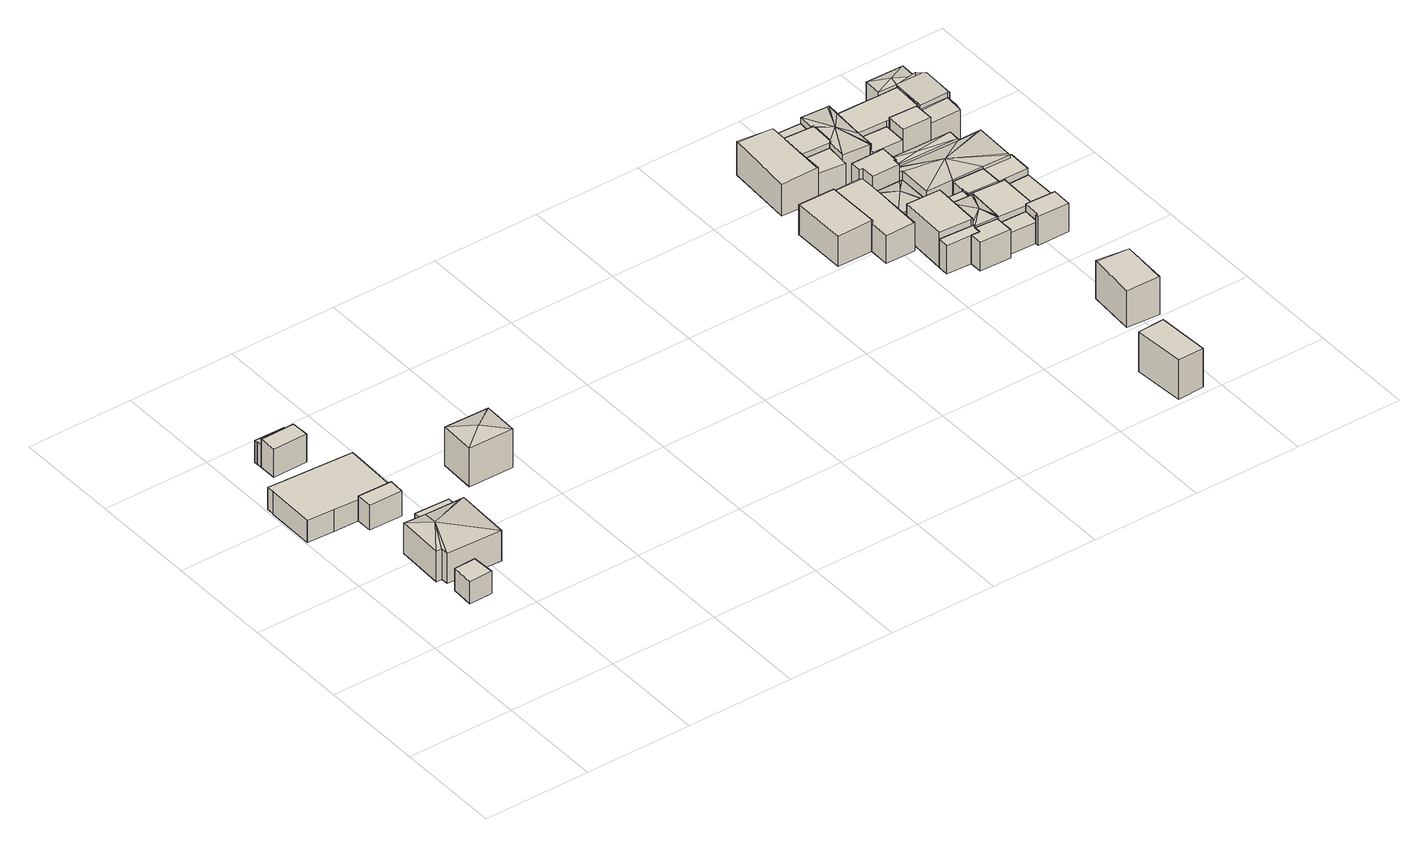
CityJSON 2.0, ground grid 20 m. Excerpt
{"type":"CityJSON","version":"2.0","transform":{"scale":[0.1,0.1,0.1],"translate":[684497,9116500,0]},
"CityObjects":{
"building1":{"type":"Building","attributes":{"Building Type":"Residential","Roof Shape":"flat","Roof Material":"Concrete Glazed Tile","Roof Material Code":"1","Roof Direction":"west","Building Height":4.43,"Roof Slope":9,"Footprint Area":17.49,"Solar PV Capacity Low":2.19,"Solar PV Capacity High":2.88,"Solar Annual Energy Low":3159,"Solar Annual Energy High":4163,"Suitable PV Area":13.08},"geometry":[{"type":"MultiSurface","lod":"2.2","boundaries":[[[0,1,2,3]],[[3,2,4,5]],[[2,1,6,4]],[[1,0,7,6]],[[0,3,5,7]],[[5,4,6,7]]]}]},
"building2":{"type":"Building","attributes":{"Building Type":"Residential","Roof Shape":"shed","Roof Material":"Concrete Glazed Tile","Roof Material Code":"1","Roof Direction":"west","Building Height":4.1,"Roof Slope":15,"Footprint Area":172.19,"Solar PV Capacity Low":21.56,"Solar PV Capacity High":28.32,"Solar Annual Energy Low":31087,"Solar Annual Energy High":40970,"Suitable PV Area":128.71},"geometry":[{"type":"MultiSurface","lod":"2.2","boundaries":[[[8,9,10,11,12,13,14,15,16]],[[16,15,17,18]],[[15,14,19,17]],[[14,13,20,19]],[[13,12,21,20]],[[12,11,22,21]],[[11,10,23,22]],[[10,9,24,23]],[[9,8,25,24]],[[8,16,18,25]],[[18,17,19,20,21,22,23,24,25]]]}]},
"building3":{"type":"Building","attributes":{"Building Type":"Residential","Roof Shape":"hip","Roof Material":"Concrete Glazed Tile","Roof Material Code":"1","Roof Direction":"west","Building Height":5.96,"Roof Slope":22.7,"Footprint Area":118.39,"Solar PV Capacity Low":14.82,"Solar PV Capacity High":19.47,"Solar Annual Energy Low":21374,"Solar Annual Energy High":28169,"Suitable PV Area":88.49},"geometry":[{"type":"MultiSurface","lod":"2.2","boundaries":[[[26,27,28,29,30,31,32,33]],[[33,32,34,35]],[[32,31,36,34]],[[31,30,37,36]],[[30,29,38,37]],[[29,28,39,38]],[[28,27,40,39]],[[27,26,41,40]],[[26,33,35,41]],[[35,34,42]],[[34,36,42]],[[36,37,42]],[[37,38,42]],[[38,39,42]],[[39,40,42]],[[40,41,42]],[[41,35,42]]]}]},
"building4":{"type":"Building","attributes":{"Building Type":"Residential","Roof Shape":"gable","Roof Material":"Concrete Glazed Tile","Roof Material Code":"1","Roof Direction":"west","Building Height":4.9,"Roof Slope":25.2,"Footprint Area":18.58,"Solar PV Capacity Low":2.33,"Solar PV Capacity High":3.05,"Solar Annual Energy Low":3354,"Solar Annual Energy High":4420,"Suitable PV Area":13.89},"geometry":[{"type":"MultiSurface","lod":"2.2","boundaries":[[[15,14,43,44]],[[44,43,45,46]],[[43,14,47,45]],[[14,15,48,47]],[[15,44,46,48]],[[46,45,47,48]]]}]},
"building5":{"type":"Building","attributes":{"Building Type":"Residential","Roof Shape":"shed","Roof Material":"Concrete Glazed Tile","Roof Material Code":"1","Roof Direction":"west","Building Height":5.55,"Roof Slope":11.1,"Footprint Area":21.14,"Solar PV Capacity Low":2.65,"Solar PV Capacity High":3.48,"Solar Annual Energy Low":3818,"Solar Annual Energy High":5031,"Suitable PV Area":15.81},"geometry":[{"type":"MultiSurface","lod":"2.2","boundaries":[[[49,50,51,52,53]],[[53,52,54,55]],[[52,51,56,54]],[[51,50,57,56]],[[50,49,58,57]],[[49,53,55,58]],[[55,54,56,57,58]]]}]},
"building6":{"type":"Building","attributes":{"Building Type":"Residential","Roof Shape":"shed","Roof Material":"Concrete Glazed Tile","Roof Material Code":"1","Roof Direction":"west","Building Height":4.36,"Roof Slope":17.1,"Footprint Area":8.48,"Solar PV Capacity Low":1.06,"Solar PV Capacity High":1.4,"Solar Annual Energy Low":1532,"Solar Annual Energy High":2019,"Suitable PV Area":6.34},"geometry":[{"type":"MultiSurface","lod":"2.2","boundaries":[[[59,60,61,50,49,62]],[[62,49,63,64]],[[49,50,65,63]],[[50,61,66,65]],[[61,60,67,66]],[[60,59,68,67]],[[59,62,64,68]],[[64,63,65,66,67,68]]]}]},
"building7":{"type":"Building","attributes":{"Building Type":"Residential","Roof Shape":"flat","Roof Material":"Concrete Glazed Tile","Roof Material Code":"1","Roof Direction":"west","Building Height":4.32,"Roof Slope":11.1,"Footprint Area":18.99,"Solar PV Capacity Low":2.38,"Solar PV Capacity High":3.12,"Solar Annual Energy Low":3429,"Solar Annual Energy High":4519,"Suitable PV Area":14.2},"geometry":[{"type":"MultiSurface","lod":"2.2","boundaries":[[[69,27,26,70]],[[70,26,71,72]],[[26,27,73,71]],[[27,69,74,73]],[[69,70,72,74]],[[72,71,73,74]]]}]},
"building8":{"type":"Building","attributes":{"Building Type":"Residential","Roof Shape":"hip","Roof Material":"Concrete Glazed Tile","Roof Material Code":"1","Roof Direction":"west","Building Height":7.64,"Roof Slope":28.4,"Footprint Area":57.03,"Solar PV Capacity Low":7.14,"Solar PV Capacity High":9.38,"Solar Annual Energy Low":10296,"Solar Annual Energy High":13569,"Suitable PV Area":42.63},"geometry":[{"type":"MultiSurface","lod":"2.2","boundaries":[[[75,76,77,78]],[[78,77,79,80]],[[77,76,81,79]],[[76,75,82,81]],[[75,78,80,82]],[[80,79,83]],[[79,81,83]],[[81,82,83]],[[82,80,83]]]}]},
"building9":{"type":"Building","attributes":{"Building Type":"Residential","Roof Shape":"gable","Roof Material":"Clay Tile Shingle","Roof Material Code":"3","Roof Direction":"west","Building Height":6.01,"Roof Slope":28.5,"Footprint Area":69.35,"Solar PV Capacity Low":8.68,"Solar PV Capacity High":11.4,"Solar Annual Energy Low":12521,"Solar Annual Energy High":16502,"Suitable PV Area":51.84},"geometry":[{"type":"MultiSurface","lod":"2.2","boundaries":[[[84,85,86,87,88]],[[88,87,89,90]],[[87,86,91,89]],[[86,85,92,91]],[[85,84,93,92]],[[84,88,90,93]],[[90,89,91,92,93]]]}]},
"building10":{"type":"Building","attributes":{"Building Type":"Residential","Roof Shape":"shed","Roof Material":"Clay Tile Shingle","Roof Material Code":"3","Roof Direction":"west","Building Height":7.74,"Roof Slope":14.3,"Footprint Area":49.06,"Solar PV Capacity Low":6.14,"Solar PV Capacity High":8.07,"Solar Annual Energy Low":8857,"Solar Annual Energy High":11673,"Suitable PV Area":36.67},"geometry":[{"type":"MultiSurface","lod":"2.2","boundaries":[[[94,95,96,97]],[[97,96,98,99]],[[96,95,100,98]],[[95,94,101,100]],[[94,97,99,101]],[[99,98,100,101]]]}]},
"building11":{"type":"Building","attributes":{"Building Type":"Residential","Roof Shape":"gable","Roof Material":"Concrete Glazed Tile","Roof Material Code":"1","Roof Direction":"west","Building Height":5.5,"Roof Slope":27.1,"Footprint Area":78.36,"Solar PV Capacity Low":9.81,"Solar PV Capacity High":12.89,"Solar Annual Energy Low":14147,"Solar Annual Energy High":18645,"Suitable PV Area":58.57},"geometry":[{"type":"MultiSurface","lod":"2.2","boundaries":[[[102,87,86,85,103,104,105,106,107,108,109]],[[109,108,110,111]],[[108,107,112,110]],[[107,106,113,112]],[[106,105,114,113]],[[105,104,115,114]],[[104,103,116,115]],[[103,85,117,116]],[[85,86,118,117]],[[86,87,119,118]],[[87,102,120,119]],[[102,109,111,120]],[[111,110,112,113,114,115,116,117,118,119,120]]]}]},
"building12":{"type":"Building","attributes":{"Building Type":"Residential","Roof Shape":"gable","Roof Material":"Concrete Glazed Tile","Roof Material Code":"1","Roof Direction":"west","Building Height":6.32,"Roof Slope":29.8,"Footprint Area":87.62,"Solar PV Capacity Low":10.97,"Solar PV Capacity High":14.41,"Solar Annual Energy Low":15820,"Solar Annual Energy High":20849,"Suitable PV Area":65.5},"geometry":[{"type":"MultiSurface","lod":"2.2","boundaries":[[[121,122,123,124,125,126,127,128,129]],[[129,128,130,131]],[[128,127,132,130]],[[127,126,133,132]],[[126,125,134,133]],[[125,124,135,134]],[[124,123,136,135]],[[123,122,137,136]],[[122,121,138,137]],[[121,129,131,138]],[[131,130,132,133,134,135,136,137,138]]]}]},
"building13":{"type":"Building","attributes":{"Building Type":"Residential","Roof Shape":"flat","Roof Material":"Concrete Glazed Tile","Roof Material Code":"1","Roof Direction":"west","Building Height":5.55,"Roof Slope":8,"Footprint Area":13.12,"Solar PV Capacity Low":1.64,"Solar PV Capacity High":2.16,"Solar Annual Energy Low":2368,"Solar Annual Energy High":3121,"Suitable PV Area":9.81},"geometry":[{"type":"MultiSurface","lod":"2.2","boundaries":[[[139,140,141,142,143,144,145]],[[145,144,146,147]],[[144,143,148,146]],[[143,142,149,148]],[[142,141,150,149]],[[141,140,151,150]],[[140,139,152,151]],[[139,145,147,152]],[[147,146,148,149,150,151,152]]]}]},
"building14":{"type":"Building","attributes":{"Building Type":"Residential","Roof Shape":"flat","Roof Material":"Clay Tile Shingle","Roof Material Code":"3","Roof Direction":"west","Building Height":6.93,"Roof Slope":11.1,"Footprint Area":57.65,"Solar PV Capacity Low":7.22,"Solar PV Capacity High":9.48,"Solar Annual Energy Low":10409,"Solar Annual Energy High":13718,"Suitable PV Area":43.09},"geometry":[{"type":"MultiSurface","lod":"2.2","boundaries":[[[153,144,143,142,154,155,156]],[[156,155,157,158]],[[155,154,159,157]],[[154,142,160,159]],[[142,143,161,160]],[[143,144,162,161]],[[144,153,163,162]],[[153,156,158,163]],[[158,157,159,160,161,162,163]]]}]},
"building15":{"type":"Building","attributes":{"Building Type":"Residential","Roof Shape":"shed","Roof Material":"Concrete Glazed Tile","Roof Material Code":"1","Roof Direction":"west","Building Height":5.4,"Roof Slope":11.6,"Footprint Area":23.47,"Solar PV Capacity Low":2.94,"Solar PV Capacity High":3.86,"Solar Annual Energy Low":4237,"Solar Annual Energy High":5585,"Suitable PV Area":17.54},"geometry":[{"type":"MultiSurface","lod":"2.2","boundaries":[[[164,165,166,122,167]],[[167,122,168,169]],[[122,166,170,168]],[[166,165,171,170]],[[165,164,172,171]],[[164,167,169,172]],[[169,168,170,171,172]]]}]},
"building16":{"type":"Building","attributes":{"Building Type":"Residential","Roof Shape":"shed","Roof Material":"Concrete Glazed Tile","Roof Material Code":"1","Roof Direction":"west","Building Height":5.62,"Roof Slope":11.8,"Footprint Area":19.3,"Solar PV Capacity Low":2.42,"Solar PV Capacity High":3.17,"Solar Annual Energy Low":3484,"Solar Annual Energy High":4592,"Suitable PV Area":14.43},"geometry":[{"type":"MultiSurface","lod":"2.2","boundaries":[[[173,174,141,140,139,175,176]],[[176,175,177,178]],[[175,139,179,177]],[[139,140,180,179]],[[140,141,181,180]],[[141,174,182,181]],[[174,173,183,182]],[[173,176,178,183]],[[178,177,179,180,181,182,183]]]}]},
"building17":{"type":"Building","attributes":{"Building Type":"Residential","Roof Shape":"hip","Roof Material":"Concrete Glazed Tile","Roof Material Code":"1","Roof Direction":"west","Building Height":4.32,"Roof Slope":22.3,"Footprint Area":40.69,"Solar PV Capacity Low":5.1,"Solar PV Capacity High":6.69,"Solar Annual Energy Low":7347,"Solar Annual Energy High":9683,"Suitable PV Area":30.42},"geometry":[{"type":"MultiSurface","lod":"2.2","boundaries":[[[184,108,107,106,185,186,187]],[[187,186,188,189]],[[186,185,190,188]],[[185,106,191,190]],[[106,107,192,191]],[[107,108,193,192]],[[108,184,194,193]],[[184,187,189,194]],[[189,188,195]],[[188,190,195]],[[190,191,195]],[[191,192,195]],[[192,193,195]],[[193,194,195]],[[194,189,195]]]}]},
"building18":{"type":"Building","attributes":{"Building Type":"Residential","Roof Shape":"shed","Roof Material":"Concrete Glazed Tile","Roof Material Code":"1","Roof Direction":"west","Building Height":6.35,"Roof Slope":17.6,"Footprint Area":28.68,"Solar PV Capacity Low":3.59,"Solar PV Capacity High":4.72,"Solar Annual Energy Low":5179,"Solar Annual Energy High":6825,"Suitable PV Area":21.44},"geometry":[{"type":"MultiSurface","lod":"2.2","boundaries":[[[196,126,125,124,123,166,165,197,198]],[[198,197,199,200]],[[197,165,201,199]],[[165,166,202,201]],[[166,123,136,202]],[[123,124,135,136]],[[124,125,203,135]],[[125,126,204,203]],[[126,196,205,204]],[[196,198,200,205]],[[200,199,201,202,136,135,203,204,205]]]}]},
"building19":{"type":"Building","attributes":{"Building Type":"Residential","Roof Shape":"flat","Roof Material":"Concrete Glazed Tile","Roof Material Code":"1","Roof Direction":"west","Building Height":7.61,"Roof Slope":6.2,"Footprint Area":27.18,"Solar PV Capacity Low":3.4,"Solar PV Capacity High":4.47,"Solar Annual Energy Low":4907,"Solar Annual Energy High":6467,"Suitable PV Area":20.32},"geometry":[{"type":"MultiSurface","lod":"2.2","boundaries":[[[206,102,109,108,184,207,208,209,210,211]],[[211,210,212,213]],[[210,209,214,212]],[[209,208,215,214]],[[208,207,216,215]],[[207,184,217,216]],[[184,108,218,217]],[[108,109,219,218]],[[109,102,220,219]],[[102,206,221,220]],[[206,211,213,221]],[[213,212,214,215,216,217,218,219,220,221]]]}]},
"building20":{"type":"Building","attributes":{"Building Type":"Residential","Roof Shape":"shed","Roof Material":"Concrete Glazed Tile","Roof Material Code":"1","Roof Direction":"west","Building Height":5.27,"Roof Slope":10.6,"Footprint Area":14.7,"Solar PV Capacity Low":1.84,"Solar PV Capacity High":2.42,"Solar Annual Energy Low":2654,"Solar Annual Energy High":3498,"Suitable PV Area":10.99},"geometry":[{"type":"MultiSurface","lod":"2.2","boundaries":[[[127,126,196,222]],[[222,196,223,224]],[[196,126,225,223]],[[126,127,226,225]],[[127,222,224,226]],[[224,223,225,226]]]}]},
"building21":{"type":"Building","attributes":{"Building Type":"Residential","Roof Shape":"hip","Roof Material":"Concrete Glazed Tile","Roof Material Code":"1","Roof Direction":"west","Building Height":6.03,"Roof Slope":29.2,"Footprint Area":30.53,"Solar PV Capacity Low":3.82,"Solar PV Capacity High":5.02,"Solar Annual Energy Low":5511,"Solar Annual Energy High":7263,"Suitable PV Area":22.82},"geometry":[{"type":"MultiSurface","lod":"2.2","boundaries":[[[227,154,142,141,174,228,229,230]],[[230,229,231,232]],[[229,228,233,231]],[[228,174,234,233]],[[174,141,235,234]],[[141,142,236,235]],[[142,154,237,236]],[[154,227,238,237]],[[227,230,232,238]],[[232,231,239]],[[231,233,239]],[[233,234,239]],[[234,235,239]],[[235,236,239]],[[236,237,239]],[[237,238,239]],[[238,232,239]]]}]},
"building22":{"type":"Building","attributes":{"Building Type":"Residential","Roof Shape":"gable","Roof Material":"Clay Tile Shingle","Roof Material Code":"3","Roof Direction":"west","Building Height":7.31,"Roof Slope":29.7,"Footprint Area":54.92,"Solar PV Capacity Low":6.88,"Solar PV Capacity High":9.03,"Solar Annual Energy Low":9915,"Solar Annual Energy High":13068,"Suitable PV Area":41.05},"geometry":[{"type":"MultiSurface","lod":"2.2","boundaries":[[[240,241,242,243]],[[243,242,244,245]],[[242,241,246,244]],[[241,240,247,246]],[[240,243,245,247]],[[245,244,246,247]]]}]},
"building23":{"type":"Building","attributes":{"Building Type":"Residential","Roof Shape":"gable","Roof Material":"Concrete Glazed Tile","Roof Material Code":"1","Roof Direction":"west","Building Height":5.16,"Roof Slope":31.3,"Footprint Area":9.3,"Solar PV Capacity Low":1.16,"Solar PV Capacity High":1.53,"Solar Annual Energy Low":1679,"Solar Annual Energy High":2212,"Suitable PV Area":6.95},"geometry":[{"type":"MultiSurface","lod":"2.2","boundaries":[[[155,154,227,248,249,250]],[[250,249,251,252]],[[249,248,253,251]],[[248,227,254,253]],[[227,154,255,254]],[[154,155,256,255]],[[155,250,252,256]],[[252,251,253,254,255,256]]]}]},
"building24":{"type":"Building","attributes":{"Building Type":"Residential","Roof Shape":"hip","Roof Material":"Concrete Glazed Tile","Roof Material Code":"1","Roof Direction":"west","Building Height":6.48,"Roof Slope":24.1,"Footprint Area":60.34,"Solar PV Capacity Low":7.56,"Solar PV Capacity High":9.92,"Solar Annual Energy Low":10895,"Solar Annual Energy High":14358,"Suitable PV Area":45.11},"geometry":[{"type":"MultiSurface","lod":"2.2","boundaries":[[[257,222,196,198,197,165,164,258,259,260,261,262]],[[262,261,263,264]],[[261,260,265,263]],[[260,259,266,265]],[[259,258,267,266]],[[258,164,268,267]],[[164,165,269,268]],[[165,197,270,269]],[[197,198,271,270]],[[198,196,272,271]],[[196,222,273,272]],[[222,257,274,273]],[[257,262,264,274]],[[264,263,275]],[[263,265,275]],[[265,266,275]],[[266,267,275]],[[267,268,275]],[[268,269,275]],[[269,270,275]],[[270,271,275]],[[271,272,275]],[[272,273,275]],[[273,274,275]],[[274,264,275]]]}]},
"building25":{"type":"Building","attributes":{"Building Type":"Residential","Roof Shape":"flat","Roof Material":"Concrete Glazed Tile","Roof Material Code":"1","Roof Direction":"west","Building Height":4.23,"Roof Slope":9.8,"Footprint Area":18.12,"Solar PV Capacity Low":2.27,"Solar PV Capacity High":2.98,"Solar Annual Energy Low":3272,"Solar Annual Energy High":4312,"Suitable PV Area":13.55},"geometry":[{"type":"MultiSurface","lod":"2.2","boundaries":[[[276,229,228,174,173,277,278]],[[278,277,279,280]],[[277,173,281,279]],[[173,174,282,281]],[[174,228,283,282]],[[228,229,284,283]],[[229,276,285,284]],[[276,278,280,285]],[[280,279,281,282,283,284,285]]]}]},
"building26":{"type":"Building","attributes":{"Building Type":"Residential","Roof Shape":"shed","Roof Material":"Concrete Glazed Tile","Roof Material Code":"1","Roof Direction":"west","Building Height":5.27,"Roof Slope":17.7,"Footprint Area":50.96,"Solar PV Capacity Low":6.38,"Solar PV Capacity High":8.38,"Solar Annual Energy Low":9200,"Solar Annual Energy High":12125,"Suitable PV Area":38.09},"geometry":[{"type":"MultiSurface","lod":"2.2","boundaries":[[[286,248,227,230,229,276,287,288,289]],[[289,288,290,291]],[[288,287,292,290]],[[287,276,293,292]],[[276,229,294,293]],[[229,230,295,294]],[[230,227,296,295]],[[227,248,297,296]],[[248,286,298,297]],[[286,289,291,298]],[[291,290,292,293,294,295,296,297,298]]]}]},
"building27":{"type":"Building","attributes":{"Building Type":"Residential","Roof Shape":"shed","Roof Material":"Concrete Glazed Tile","Roof Material Code":"1","Roof Direction":"west","Building Height":5.56,"Roof Slope":18.8,"Footprint Area":23.1,"Solar PV Capacity Low":2.89,"Solar PV Capacity High":3.8,"Solar Annual Energy Low":4170,"Solar Annual Energy High":5496,"Suitable PV Area":17.27},"geometry":[{"type":"MultiSurface","lod":"2.2","boundaries":[[[249,250,248,286,299,300]],[[300,299,301,302]],[[299,286,303,301]],[[286,248,304,303]],[[248,250,305,304]],[[250,249,306,305]],[[249,300,302,306]],[[302,301,303,304,305,306]]]}]},
"building28":{"type":"Building","attributes":{"Building Type":"Residential","Roof Shape":"shed","Roof Material":"Concrete Glazed Tile","Roof Material Code":"1","Roof Direction":"west","Building Height":5.26,"Roof Slope":19.2,"Footprint Area":24.16,"Solar PV Capacity Low":3.02,"Solar PV Capacity High":3.97,"Solar Annual Energy Low":4362,"Solar Annual Energy High":5748,"Suitable PV Area":18.06},"geometry":[{"type":"MultiSurface","lod":"2.2","boundaries":[[[307,260,259,258,308,309]],[[309,308,310,311]],[[308,258,312,310]],[[258,259,313,312]],[[259,260,314,313]],[[260,307,315,314]],[[307,309,311,315]],[[311,310,312,313,314,315]]]}]},
"building29":{"type":"Building","attributes":{"Building Type":"Residential","Roof Shape":"hip","Roof Material":"Concrete Glazed Tile","Roof Material Code":"1","Roof Direction":"west","Building Height":6.42,"Roof Slope":29.9,"Footprint Area":24.72,"Solar PV Capacity Low":3.1,"Solar PV Capacity High":4.07,"Solar Annual Energy Low":4463,"Solar Annual Energy High":5882,"Suitable PV Area":18.48},"geometry":[{"type":"MultiSurface","lod":"2.2","boundaries":[[[210,209,208,316,317]],[[317,316,318,319]],[[316,208,320,318]],[[208,209,321,320]],[[209,210,322,321]],[[210,317,319,322]],[[319,318,323]],[[318,320,323]],[[320,321,323]],[[321,322,323]],[[322,319,323]]]}]},
"building30":{"type":"Building","attributes":{"Building Type":"Residential","Roof Shape":"hip","Roof Material":"Concrete Glazed Tile","Roof Material Code":"1","Roof Direction":"west","Building Height":5.95,"Roof Slope":20.5,"Footprint Area":129.46,"Solar PV Capacity Low":16.21,"Solar PV Capacity High":21.29,"Solar Annual Energy Low":23374,"Solar Annual Energy High":30805,"Suitable PV Area":96.77},"geometry":[{"type":"MultiSurface","lod":"2.2","boundaries":[[[324,325,326,316,209,208,207,184,187,186,300,299,327]],[[327,299,328,329]],[[299,300,330,328]],[[300,186,331,330]],[[186,187,332,331]],[[187,184,333,332]],[[184,207,334,333]],[[207,208,335,334]],[[208,209,336,335]],[[209,316,337,336]],[[316,326,338,337]],[[326,325,339,338]],[[325,324,340,339]],[[324,327,329,340]],[[329,328,341]],[[328,330,341]],[[330,331,341]],[[331,332,341]],[[332,333,341]],[[333,334,341]],[[334,335,341]],[[335,336,341]],[[336,337,341]],[[337,338,341]],[[338,339,341]],[[339,340,341]],[[340,329,341]]]}]},
"building31":{"type":"Building","attributes":{"Building Type":"Residential","Roof Shape":"shed","Roof Material":"Concrete Glazed Tile","Roof Material Code":"1","Roof Direction":"west","Building Height":5.64,"Roof Slope":12.2,"Footprint Area":21.76,"Solar PV Capacity Low":2.72,"Solar PV Capacity High":3.58,"Solar Annual Energy Low":3929,"Solar Annual Energy High":5178,"Suitable PV Area":16.27},"geometry":[{"type":"MultiSurface","lod":"2.2","boundaries":[[[342,287,276,278,277,343,344]],[[344,343,345,346]],[[343,277,347,345]],[[277,278,348,347]],[[278,276,349,348]],[[276,287,350,349]],[[287,342,351,350]],[[342,344,346,351]],[[346,345,347,348,349,350,351]]]}]},
"building32":{"type":"Building","attributes":{"Building Type":"Residential","Roof Shape":"flat","Roof Material":"Concrete Glazed Tile","Roof Material Code":"1","Roof Direction":"west","Building Height":4.06,"Roof Slope":6.4,"Footprint Area":35.1,"Solar PV Capacity Low":4.4,"Solar PV Capacity High":5.77,"Solar Annual Energy Low":6338,"Solar Annual Energy High":8353,"Suitable PV Area":26.24},"geometry":[{"type":"MultiSurface","lod":"2.2","boundaries":[[[288,287,342,352,353,354,355,289]],[[289,355,356,357]],[[355,354,358,356]],[[354,353,359,358]],[[353,352,360,359]],[[352,342,361,360]],[[342,287,362,361]],[[287,288,363,362]],[[288,289,357,363]],[[357,356,358,359,360,361,362,363]]]}]},
"building33":{"type":"Building","attributes":{"Building Type":"Residential","Roof Shape":"gable","Roof Material":"Concrete Glazed Tile","Roof Material Code":"1","Roof Direction":"west","Building Height":6.31,"Roof Slope":25.4,"Footprint Area":71.34,"Solar PV Capacity Low":8.93,"Solar PV Capacity High":11.73,"Solar Annual Energy Low":12880,"Solar Annual Energy High":16974,"Suitable PV Area":53.33},"geometry":[{"type":"MultiSurface","lod":"2.2","boundaries":[[[364,365,261,260,307,366,367,368,369,370,371,372]],[[372,371,373,374]],[[371,370,375,373]],[[370,369,376,375]],[[369,368,377,376]],[[368,367,378,377]],[[367,366,379,378]],[[366,307,380,379]],[[307,260,265,380]],[[260,261,381,265]],[[261,365,382,381]],[[365,364,383,382]],[[364,372,374,383]],[[374,373,375,376,377,378,379,380,265,381,382,383]]]}]},
"building34":{"type":"Building","attributes":{"Building Type":"Residential","Roof Shape":"shed","Roof Material":"Concrete Glazed Tile","Roof Material Code":"1","Roof Direction":"west","Building Height":5.39,"Roof Slope":17.6,"Footprint Area":23.06,"Solar PV Capacity Low":2.89,"Solar PV Capacity High":3.79,"Solar Annual Energy Low":4163,"Solar Annual Energy High":5487,"Suitable PV Area":17.24},"geometry":[{"type":"MultiSurface","lod":"2.2","boundaries":[[[324,327,299,286,289,355,384,385]],[[385,384,386,387]],[[384,355,388,386]],[[355,289,389,388]],[[289,286,390,389]],[[286,299,391,390]],[[299,327,392,391]],[[327,324,393,392]],[[324,385,387,393]],[[387,386,388,389,390,391,392,393]]]}]},
"building35":{"type":"Building","attributes":{"Building Type":"Residential","Roof Shape":"flat","Roof Material":"Concrete Glazed Tile","Roof Material Code":"1","Roof Direction":"west","Building Height":6.9,"Roof Slope":10.4,"Footprint Area":19.9,"Solar PV Capacity Low":2.49,"Solar PV Capacity High":3.27,"Solar Annual Energy Low":3593,"Solar Annual Energy High":4735,"Suitable PV Area":14.88},"geometry":[{"type":"MultiSurface","lod":"2.2","boundaries":[[[367,366,394,395]],[[395,394,396,397]],[[394,366,398,396]],[[366,367,399,398]],[[367,395,397,399]],[[397,396,398,399]]]}]},
"building36":{"type":"Building","attributes":{"Building Type":"Residential","Roof Shape":"gable","Roof Material":"Concrete Glazed Tile","Roof Material Code":"1","Roof Direction":"west","Building Height":5.7,"Roof Slope":28.1,"Footprint Area":19.69,"Solar PV Capacity Low":2.47,"Solar PV Capacity High":3.24,"Solar Annual Energy Low":3555,"Solar Annual Energy High":4685,"Suitable PV Area":14.72},"geometry":[{"type":"MultiSurface","lod":"2.2","boundaries":[[[400,401,402,403,370,369,368,367,395,404]],[[404,395,405,406]],[[395,367,407,405]],[[367,368,408,407]],[[368,369,409,408]],[[369,370,410,409]],[[370,403,411,410]],[[403,402,412,411]],[[402,401,413,412]],[[401,400,414,413]],[[400,404,406,414]],[[406,405,407,408,409,410,411,412,413,414]]]}]},
"building37":{"type":"Building","attributes":{"Building Type":"Residential","Roof Shape":"hip","Roof Material":"Concrete Glazed Tile","Roof Material Code":"1","Roof Direction":"west","Building Height":7.15,"Roof Slope":26.9,"Footprint Area":23.59,"Solar PV Capacity Low":2.95,"Solar PV Capacity High":3.88,"Solar Annual Energy Low":4258,"Solar Annual Energy High":5612,"Suitable PV Area":17.63},"geometry":[{"type":"MultiSurface","lod":"2.2","boundaries":[[[415,364,372,416,417]],[[417,416,418,419]],[[416,372,420,418]],[[372,364,421,420]],[[364,415,422,421]],[[415,417,419,422]],[[419,418,423]],[[418,420,423]],[[420,421,423]],[[421,422,423]],[[422,419,423]]]}]},
"building38":{"type":"Building","attributes":{"Building Type":"Residential","Roof Shape":"gable","Roof Material":"Concrete Glazed Tile","Roof Material Code":"1","Roof Direction":"west","Building Height":6.88,"Roof Slope":27.3,"Footprint Area":36.15,"Solar PV Capacity Low":4.53,"Solar PV Capacity High":5.94,"Solar Annual Energy Low":6526,"Solar Annual Energy High":8600,"Suitable PV Area":27.02},"geometry":[{"type":"MultiSurface","lod":"2.2","boundaries":[[[424,416,372,371,403,402,401,425,426]],[[426,425,427,428]],[[425,401,429,427]],[[401,402,430,429]],[[402,403,431,430]],[[403,371,373,431]],[[371,372,432,373]],[[372,416,433,432]],[[416,424,434,433]],[[424,426,428,434]],[[428,427,429,430,431,373,432,433,434]]]}]}
},
"vertices":[
[115,301,0],[113,259,0],[157,260,0],[155,302,0],[157,260,44],[155,302,44],[113,259,44],[115,301,44],
[5,645,0],[5,630,0],[4,630,0],[3,539,0],[4,539,0],[55,537,0],[101,536,0],[165,534,0],[168,640,0],[165,534,41],[168,640,41],[101,536,42],[55,537,43],[4,539,44],[3,539,44],[4,630,44],[5,630,44],[5,645,44],
[215,422,0],[149,424,0],[108,426,0],[105,336,0],[116,336,0],[116,322,0],[220,318,0],[224,422,0],[220,318,60],[224,422,60],[116,322,60],[116,336,60],[105,336,60],[108,426,60],[149,424,60],[215,422,60],[143,389,69],
[101,506,0],[164,505,0],[101,506,49],[164,505,49],[101,536,49],[165,534,50],
[118,739,0],[62,738,0],[62,705,0],[127,706,0],[126,739,0],[127,706,56],[126,739,56],[62,705,56],[62,738,56],[118,739,56],
[61,754,0],[61,748,0],[62,748,0],[118,753,0],[118,739,44],[118,753,44],[62,738,44],[62,748,44],[61,748,44],[61,754,44],
[150,453,0],[216,451,0],[215,422,43],[216,451,43],[149,424,43],[150,453,43],
[381,567,0],[296,569,0],[294,501,0],[379,500,0],[294,501,76],[379,500,76],[296,569,76],[381,567,76],[337,534,83],
[1100,607,0],[1166,607,0],[1168,607,0],[1168,709,0],[1100,710,0],[1168,709,60],[1100,710,60],[1168,607,60],[1166,607,61],[1100,607,60],
[1316,106,0],[1323,10,0],[1373,13,0],[1367,110,0],[1373,13,77],[1367,110,78],[1323,10,79],[1316,106,79],
[1217,708,0],[1165,568,0],[1221,567,0],[1222,609,0],[1222,612,0],[1224,679,0],[1224,682,0],[1224,708,0],[1224,682,55],[1224,708,55],[1224,679,55],[1222,612,56],[1222,609,56],[1221,567,56],[1165,568,55],[1166,607,55],[1168,607,56],[1168,709,56],[1217,708,58],
[1107,765,0],[1176,761,0],[1178,805,0],[1178,808,0],[1180,854,0],[1181,856,0],[1182,885,0],[1182,888,0],[1114,892,0],[1182,888,63],[1114,892,67],[1182,885,63],[1181,856,64],[1180,854,64],[1178,808,65],[1178,805,65],[1176,761,67],[1107,765,63],
[1272,487,0],[1288,486,0],[1289,499,0],[1290,507,0],[1287,507,0],[1226,510,0],[1225,489,0],[1226,510,56],[1225,489,56],[1287,507,56],[1290,507,56],[1289,499,56],[1288,486,56],[1272,487,56],
[1230,600,0],[1292,569,0],[1293,593,0],[1293,598,0],[1293,593,69],[1293,598,69],[1292,569,69],[1290,507,69],[1287,507,69],[1226,510,69],[1230,600,69],
[1228,765,0],[1231,804,0],[1179,805,0],[1227,757,0],[1176,761,55],[1227,757,54],[1179,805,55],[1231,804,54],[1228,765,54],
[1331,470,0],[1331,497,0],[1272,463,0],[1331,462,0],[1272,463,57],[1331,462,56],[1272,487,57],[1288,486,57],[1289,499,57],[1331,497,56],[1331,470,56],
[1276,681,0],[1281,611,0],[1281,616,0],[1282,681,0],[1281,616,43],[1282,681,43],[1281,611,43],[1222,612,43],[1224,679,43],[1224,682,43],[1276,681,43],[1258,655,48],
[1231,854,0],[1235,804,0],[1237,854,0],[1235,804,64],[1237,854,64],[1231,804,64],[1179,805,65],[1180,854,65],[1181,856,65],[1231,854,64],
[1217,728,0],[1276,695,0],[1280,695,0],[1279,695,0],[1280,716,0],[1280,729,0],[1280,716,76],[1280,729,76],[1279,695,76],[1280,695,76],[1276,695,76],[1276,681,76],[1224,682,76],[1224,708,76],[1217,708,76],[1217,728,76],
[1233,883,0],[1231,854,53],[1233,883,53],[1181,856,53],[1182,885,53],
[1332,567,0],[1333,497,0],[1333,501,0],[1336,567,0],[1333,501,60],[1336,567,60],[1333,497,60],[1331,497,60],[1289,499,60],[1290,507,60],[1292,569,60],[1332,567,60],[1317,526,65],
[1437,292,0],[1375,297,0],[1369,208,0],[1431,204,0],[1369,208,73],[1431,204,76],[1375,297,76],[1437,292,73],
[1332,576,0],[1332,590,0],[1333,590,0],[1332,590,53],[1333,590,53],[1332,576,56],[1332,567,52],[1292,569,53],[1293,593,52],
[1283,880,0],[1279,762,0],[1281,762,0],[1282,797,0],[1285,858,0],[1287,880,0],[1285,858,65],[1287,880,65],[1282,797,65],[1281,762,65],[1279,762,65],[1228,765,65],[1231,804,65],[1235,804,65],[1237,854,65],[1231,854,65],[1233,883,65],[1283,880,65],[1258,825,70],
[1389,500,0],[1385,468,0],[1388,468,0],[1385,468,42],[1388,468,42],[1331,470,42],[1331,497,42],[1333,497,42],[1333,501,42],[1389,500,42],
[1391,574,0],[1402,500,0],[1403,570,0],[1404,574,0],[1403,570,53],[1404,574,53],[1402,500,53],[1389,500,53],[1333,501,55],[1336,567,55],[1332,567,55],[1332,576,55],[1391,574,53],
[1391,614,0],[1332,615,0],[1391,614,56],[1332,615,57],[1391,574,56],[1332,576,57],[1333,590,57],[1332,590,57],
[1337,795,0],[1279,753,0],[1336,752,0],[1279,753,54],[1336,752,53],[1279,762,54],[1281,762,54],[1282,797,54],[1337,795,53],
[1399,692,0],[1400,713,0],[1399,692,64],[1400,713,64],[1280,695,64],[1279,695,64],[1280,716,64],[1328,702,66],
[1443,618,0],[1445,692,0],[1440,692,0],[1443,613,0],[1391,614,60],[1443,613,60],[1332,615,60],[1281,616,60],[1282,681,60],[1276,681,60],[1276,695,60],[1280,695,60],[1279,695,60],[1399,692,60],[1440,692,60],[1445,692,60],[1443,618,60],[1351,661,66],
[1446,499,0],[1385,462,0],[1445,461,0],[1385,462,57],[1445,461,56],[1385,468,57],[1388,468,57],[1389,500,57],[1402,500,57],[1446,499,56],
[1450,499,0],[1450,504,0],[1450,574,0],[1449,574,0],[1449,574,41],[1404,574,41],[1450,574,41],[1450,504,41],[1450,499,41],[1446,499,41],[1402,500,41],[1403,570,41],
[1365,855,0],[1349,856,0],[1342,795,0],[1394,793,0],[1399,793,0],[1399,795,0],[1399,798,0],[1401,845,0],[1401,854,0],[1401,845,69],[1401,854,65],[1399,798,65],[1399,795,64],[1399,793,63],[1394,793,63],[1342,795,64],[1337,795,64],[1285,858,63],[1349,856,64],[1365,855,64],
[1449,575,0],[1450,618,0],[1449,575,54],[1450,618,54],[1449,574,54],[1404,574,55],[1391,574,55],[1391,614,55],[1443,613,54],[1443,618,54],
[1341,757,0],[1394,756,0],[1341,757,69],[1394,756,69],[1342,795,69],[1394,793,69],
[1452,766,0],[1452,789,0],[1399,790,0],[1400,798,0],[1452,756,0],[1394,756,57],[1452,756,57],[1394,793,59],[1399,793,60],[1399,795,59],[1399,798,57],[1400,798,57],[1399,790,61],[1452,789,61],[1452,766,62],
[1366,888,0],[1436,853,0],[1437,887,0],[1436,853,71],[1437,887,71],[1401,854,71],[1365,855,71],[1366,888,71],[1401,868,75],
[1452,853,0],[1456,789,0],[1458,853,0],[1456,789,70],[1458,853,69],[1452,789,71],[1399,790,69],[1400,798,69],[1401,854,70],[1436,853,79],[1452,853,71]
]}
